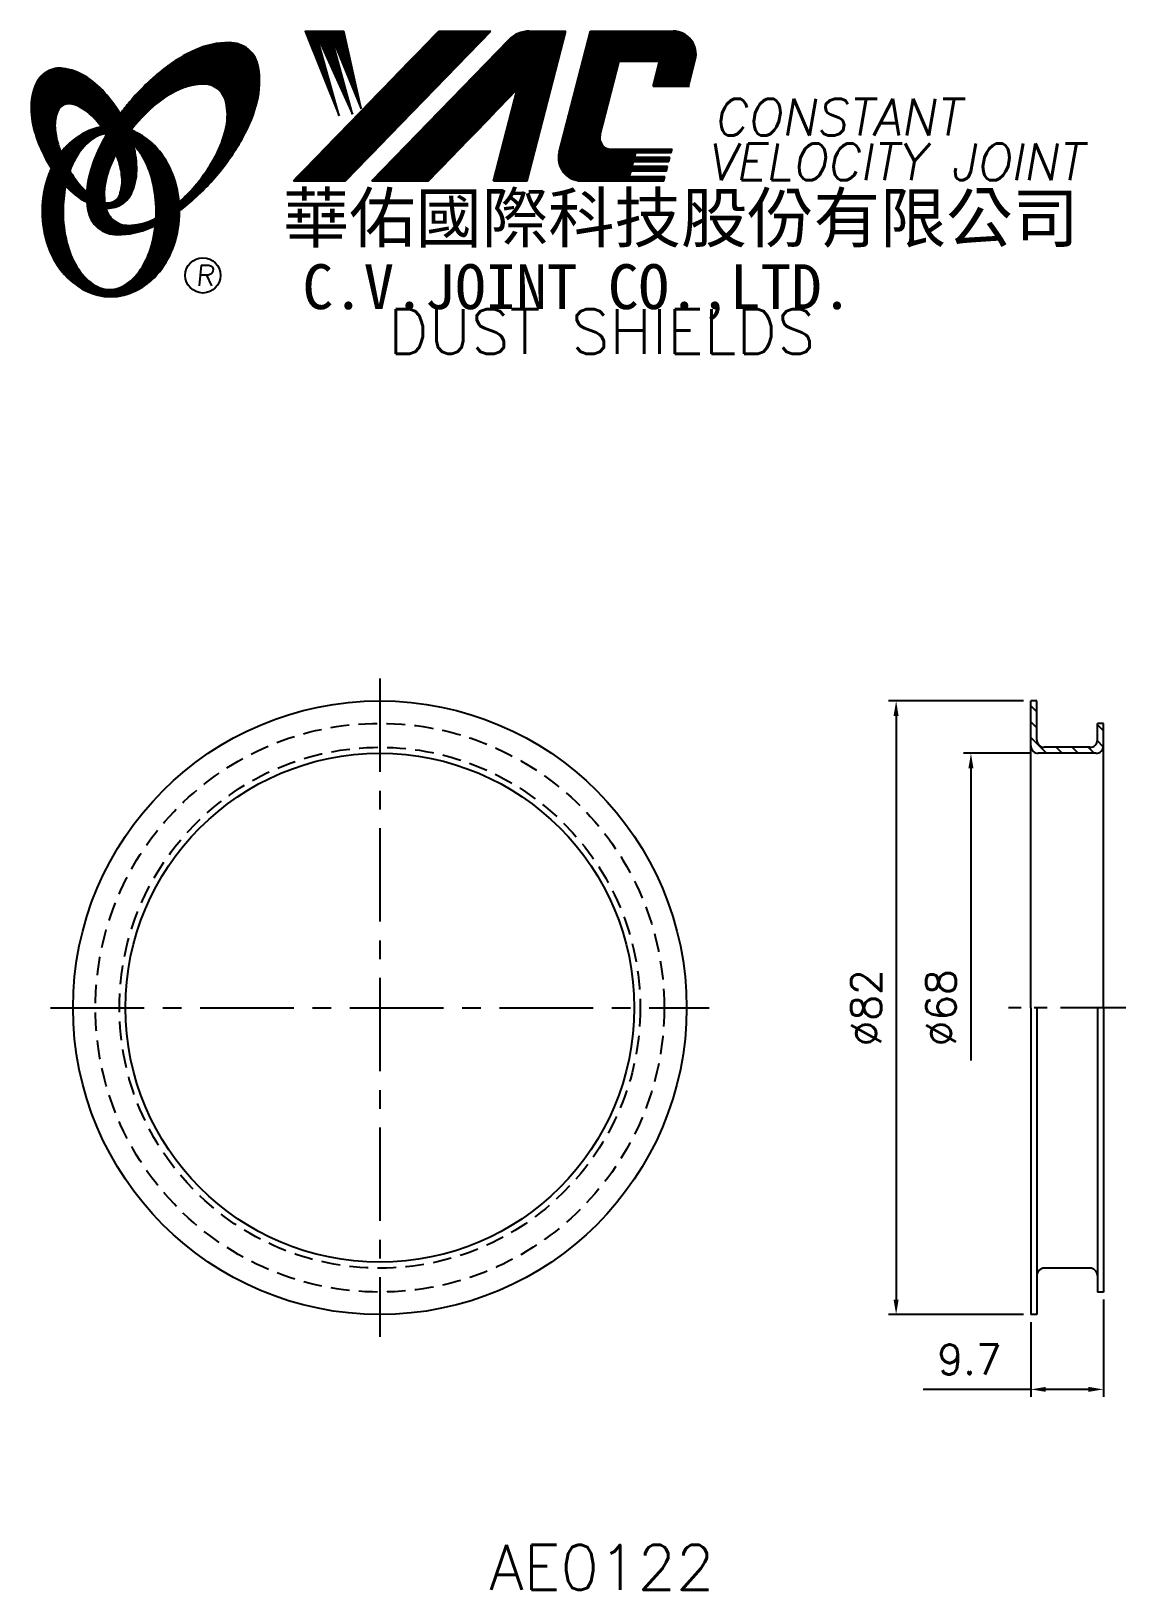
# Model space of a CAD drawing. Extents: x 88 to 234, y 3 to 211.
import ezdxf
from ezdxf.enums import TextEntityAlignment as Align

# ---------------------------------------------------------------- set-up
doc = ezdxf.new("R2010")
doc.units = 0
doc.header["$LTSCALE"] = 10
doc.header["$MEASUREMENT"] = 0
doc.linetypes.add('CENTER', pattern=[2, 1.25, -0.25, 0.25, -0.25])
doc.linetypes.add('HIDDEN', pattern=[0.375, 0.25, -0.125])
doc.layers.get('0').update_dxf_attribs({"linetype": 'CONTINUOUS'})
doc.layers.get('DEFPOINTS').update_dxf_attribs({"linetype": 'CONTINUOUS'})
doc.layers.add('4', color=4, linetype='CONTINUOUS')
doc.styles.add('CHINA', font='KAIU.TTF')
doc.styles.add('ITALICC', font='simplex.shx')
doc.dimstyles.new('STANDARD$0', dxfattribs={"dimtxt": 4, "dimasz": 2, "dimexe": 1, "dimexo": 1, "dimgap": 2, "dimtad": 1, "dimdec": 4, "dimzin": 10, "dimtxsty": 'ITALICC', "dimcen": 2, "dimclrd": 5, "dimclre": 5, "dimclrt": 18, "dimaunit": 1, "dimazin": 3, "dimtp": 0.1, "dimtfac": 0.7, "dimtdec": 4, "dimtmove": 0, "dimatfit": 3, "dimtolj": 1, "dimtzin": 10})
pattern_1 = [(45, (-11.464097, 3.364656), (-0.00883883476, 0.00883883476), [])]
pattern_2 = [(45, (157.126448, -32.939753), (-0.00727476112, 0.00727476112), [])]

# ---------------------------------------------------------------- blocks, each defined once
blk = doc.blocks.new('*D14')
at = {"color": 5, "linetype": 'BYBLOCK'}
for p, q in [((220.17, 121.3), (202.17, 121.3)), ((203.17, 119.3), (203.17, 41.3)), ((220.17, 39.3), (202.17, 39.3))]:
    blk.add_line(p, q, dxfattribs=at)
for points in [[(202.83, 119.3), (203.5, 119.3), (203.17, 121.3)], [(202.83, 41.3), (203.5, 41.3), (203.17, 39.3)]]:
    blk.add_solid(points, dxfattribs=at)
at = {"layer": 'DEFPOINTS', "color": 0, "linetype": 'BYBLOCK'}
for p in [(221.17, 121.3), (203.17, 39.3), (221.17, 39.3)]:
    blk.add_point(p, dxfattribs=at)
at = {"color": 18, "linetype": 'BYBLOCK', "insert": (199.17, 80.3), "char_height": 4, "attachment_point": 5, "rotation": 90, "style": 'ITALICC'}
blk.add_mtext('\\A1;∅82', dxfattribs=at)
blk = doc.blocks.new('*D15')
at = {"color": 5, "linetype": 'BYBLOCK'}
for p, q in [((230.87, 41.3), (230.87, 28.3)), ((221.17, 38.3), (221.17, 28.3)), ((221.17, 29.3), (206.79, 29.3)), ((228.87, 29.3), (223.17, 29.3))]:
    blk.add_line(p, q, dxfattribs=at)
for points in [[(223.17, 29.63), (223.17, 28.97), (221.17, 29.3)], [(228.87, 29.63), (228.87, 28.97), (230.87, 29.3)]]:
    blk.add_solid(points, dxfattribs=at)
at = {"layer": 'DEFPOINTS', "color": 0, "linetype": 'BYBLOCK'}
for p in [(230.87, 42.3), (221.17, 39.3), (221.17, 29.3)]:
    blk.add_point(p, dxfattribs=at)
at = {"color": 18, "linetype": 'BYBLOCK', "insert": (212.98, 33.3), "char_height": 4, "attachment_point": 5, "style": 'ITALICC'}
blk.add_mtext('\\A1;9.7', dxfattribs=at)
blk = doc.blocks.new('*D16')
at = {"color": 5, "linetype": 'BYBLOCK'}
for p, q in [((221.17, 114.3), (212.17, 114.3)), ((213.17, 112.3), (213.17, 73.25))]:
    blk.add_line(p, q, dxfattribs=at)
blk.add_solid([(212.83, 112.3), (213.5, 112.3), (213.17, 114.3)], dxfattribs=at)
at = {"layer": 'DEFPOINTS', "color": 0, "linetype": 'BYBLOCK'}
for p in [(213.17, 114.3), (222.17, 114.3), (221.17, 46.3)]:
    blk.add_point(p, dxfattribs=at)
at = {"color": 18, "linetype": 'BYBLOCK', "insert": (209.17, 80.3), "char_height": 4, "attachment_point": 5, "rotation": 90, "style": 'ITALICC'}
blk.add_mtext('\\A1;∅68', dxfattribs=at)

msp = doc.modelspace()

# ---------------------------------------------------------------- hatches: boundary and pattern name
at = {"layer": '4', "linetype": 'CONTINUOUS'}
h = msp.add_hatch(dxfattribs=at)
h.set_pattern_fill('ANSI31', color=5, scale=0.1, style=0)
h.set_pattern_definition(pattern_1)
h.paths.add_polyline_path([(148.99461, 210.79564), (142.0373, 210.79564), (122.62069, 190.79188), (129.578, 190.79188)])
h.paths.add_polyline_path([(152.5415, 203.03007), (149.36113, 190.79188), (153.84211, 190.79188), (159.04055, 210.79564), (154.14382, 210.79564, 0.202785967), (151.40975, 209.63922), (133.11561, 190.79188), (140.66253, 190.79188)])
h.paths.add_polyline_path([(166.16861, 206.79722), (171.56233, 206.79722), (170.69331, 203.45321), (175.41013, 203.45321), (176.32685, 206.98077, 0.490800957), (173.37665, 210.79564), (162.34233, 210.79564), (158.13527, 194.60675, 0.490800957), (161.08547, 190.79188), (172.11979, 190.79188), (172.27424, 191.38619), (167.55742, 191.38619), (167.75078, 192.13028), (172.4676, 192.13028), (172.62616, 192.74041), (167.90934, 192.74041), (168.07059, 193.36088), (172.78741, 193.36088), (172.94359, 193.96187), (168.22677, 193.96187), (168.38357, 194.56525), (173.10039, 194.56525), (173.21712, 195.01445), (165.07737, 195.01445, -0.490800957), (163.60227, 196.92188)])
h = msp.add_hatch(dxfattribs=at)
h.set_pattern_fill('ANSI31', color=1, scale=0.1, style=0)
h.set_pattern_definition(pattern_1)
h.paths.add_polyline_path([(129.35267, 210.79564), (124.17534, 210.79564), (128.74611, 199.4919), (125.68017, 210.44988), (130.51491, 199.72756), (127.5669, 210.44988), (131.69412, 200.43453)])
h = msp.add_hatch(dxfattribs=at)
h.set_pattern_fill('ANSI31', color=5, scale=0.082305, style=0)
h.set_pattern_definition([(45, (-11.464097, 3.364656), (-0.00727476112, 0.00727476112), [])])
h.paths.add_polyline_path([(110.57137, 203.73316, -0.172879177), (112.51285, 203.07459, -0.172879177), (113.60014, 201.33654, -0.104527385), (113.62792, 198.00835, -0.065680101), (112.45839, 194.6064, -0.051823203), (110.01797, 190.76401, -0.044272532), (107.343, 187.93767, -0.020203161), (107.39658, 186.79975, 0.006517006), (107.80113, 187.11183, 0.049863361), (112.35456, 191.52489, 0.049863361), (115.9442, 196.75206, 0.063682799), (117.76524, 201.3794, 0.103597411), (117.95454, 205.96337, 0.177892575), (116.60593, 208.33365, 0.177892575), (114.04354, 209.26698, 0.103597411), (109.55574, 208.31393, 0.063682799), (105.298, 205.74486, 0.049863361), (100.74457, 201.3318, 0.016070017), (99.47388, 199.72549, -0.007061632), (99.72116, 199.28845, -0.031648676), (100.67374, 197.25188, -0.008069351), (101.10565, 197.81619, -0.051823203), (104.28402, 201.07464, -0.065680101), (107.32595, 202.995, -0.104527385)])
h.paths.add_polyline_path([(97.4957, 190.57184, -0.065680101), (98.66524, 193.9738, -0.006063428), (98.90918, 194.44881, 0.027613469), (98.18234, 196.03688, 0.017011252), (97.64892, 196.97186, 0.007829282), (97.15494, 196.10463, 0.063682799), (95.33389, 191.47729, 0.103597411), (95.14459, 186.89331, 0.177892575), (96.4932, 184.52304, 0.177892575), (99.05559, 183.58971, 0.103597411), (103.54339, 184.54276, 0.008811776), (104.17036, 184.83283, 0.013922709), (104.24768, 185.80264, -0.009086703), (103.79767, 185.5852, -0.104527385), (100.55225, 184.84703, -0.172879177), (98.61077, 185.5056, -0.172879177), (97.52348, 187.24365, -0.104527385)])
h = msp.add_hatch(dxfattribs=at)
h.set_pattern_fill('ANSI31', color=3, scale=0.082305, style=0)
h.set_pattern_definition(pattern_2)
h.paths.add_polyline_path([(94.77487, 204.784, 0.106488277), (91.83299, 205.82257, 0.158297415), (89.74279, 205.42753, 0.158297415), (88.28346, 203.87984, 0.106488277), (87.57265, 200.84207, 0.071723199), (87.99069, 197.52911, 0.058080454), (89.53568, 193.71373, 0.058080454), (91.91672, 190.35593, 0.071723199), (94.48196, 188.21818, 0.020895977), (95.02215, 187.91619, -0.030777155), (95.00624, 189.29241, -0.042059526), (93.90989, 190.45517, -0.04691039), (92.29072, 192.93632, -0.04691039), (91.16244, 195.67581, -0.060581117), (90.76034, 197.93788, -0.10187153), (91.07196, 200.02608, -0.185892489), (91.85205, 200.91772, -0.185892489), (93.02869, 201.05584, -0.10187153), (94.92634, 200.1303, -0.060581117), (96.56318, 198.51803, -0.04691039), (98.18234, 196.03688, -0.04691039), (99.31062, 193.2974, -0.060581117), (99.71272, 191.03533, -0.10187153), (99.4011, 188.94713, -0.185892489), (98.62101, 188.05549, -0.185892489), (97.44437, 187.91737, -0.002013383), (97.40357, 187.92799, 0.021593804), (97.52348, 187.24365, 0.006477741), (97.54149, 187.16662, 0.14950097), (99.51404, 187.57465, 0.158297415), (100.97337, 189.12234, 0.106488277), (101.68419, 192.16011, 0.071723199), (101.26614, 195.47307, 0.058080454), (99.72116, 199.28845, 0.058080454), (97.34011, 202.64624, 0.071723199)])
h = msp.add_hatch(dxfattribs=at)
h.set_pattern_fill('ANSI31', color=1, scale=0.082305, style=0)
h.set_pattern_definition(pattern_2)
h.paths.add_polyline_path([(95.86849, 196.46055, -0.120168026), (97.56029, 197.11394, 0.016865385), (96.96052, 197.99668, 0.076648372), (94.8043, 197.27776, 0.104809576), (91.71984, 194.76466, 0.005838257), (91.5529, 194.55246, 0.028089978), (92.29072, 192.93632, 0.014237292), (92.73285, 192.15128, -0.045767751), (93.65803, 194.08812, -0.106890197)])
h.paths.add_polyline_path([(91.83713, 186.70593, -0.048711043), (92.16723, 190.08627, -0.007865741), (91.91672, 190.35593, -0.037695478), (90.28085, 192.47469, 0.03042545), (89.75552, 191.17072, 0.080710289), (89.03009, 186.70593, 0.080710289), (89.75552, 182.24114, 0.089265679), (91.71984, 178.6472, 0.104809576), (94.8043, 176.1341, 0.11926607), (98.21349, 175.30916, 0.11926607), (101.62268, 176.1341, 0.104809576), (104.70714, 178.6472, 0.089265679), (106.67146, 182.24114, 0.080710289), (107.3969, 186.70593, 0.080710289), (106.67146, 191.17072, 0.089265679), (104.70714, 194.76466, 0.104809576), (101.62268, 197.27776, 0.025513357), (100.92945, 197.59051, 0.004818181), (100.67374, 197.25188, -0.023722145), (101.21496, 195.65513, -0.065307489), (102.45014, 194.08812, -0.073950765), (103.76259, 190.89039, -0.060532391), (104.27105, 186.70593, -0.060532391), (103.76259, 182.52147, -0.073950765), (102.45014, 179.32374, -0.106890197), (100.23968, 176.95131, -0.153118262), (98.05409, 176.26593, -0.153118262), (95.86849, 176.95131, -0.106890197), (93.65803, 179.32374, -0.073950765), (92.34558, 182.52147, -0.060532391)])
h = msp.add_hatch(dxfattribs=at)
h.set_pattern_fill('ANSI31', color=5, scale=12, angle=90, style=0)
h.set_pattern_definition([(135, (-15.1975, -1.5068), (-1.06066, -1.06066), [])])
h.paths.add_polyline_path([(229.86789, 114.30155, 0.414213562), (230.86789, 115.30155), (230.86789, 118.30155), (230.06789, 118.30155), (230.06789, 116.10155, -0.414213562), (229.06789, 115.10155), (222.96789, 115.10155, -0.414213562), (221.96789, 116.10155), (221.96789, 121.30155), (221.16789, 121.30155), (221.16789, 115.30155, 0.414213562), (222.16789, 114.30155)])

# ---------------------------------------------------------------- linework, layer by layer
at = {"layer": '4', "color": 5, "linetype": 'CONTINUOUS'}
for p, q in [((122.62069, 190.79188), (142.0373, 210.79564)), ((129.578, 190.79188), (148.99461, 210.79564)), ((142.0373, 210.79564), (148.99461, 210.79564)), ((153.84211, 190.79188), (159.04055, 210.79564)), ((154.14382, 210.79564), (159.04055, 210.79564)), ((158.13527, 194.60675), (162.34233, 210.79564)), ((162.34233, 210.79564), (173.37665, 210.79564)), ((133.11561, 190.79188), (151.40975, 209.63922)), ((163.60227, 196.92188), (166.16861, 206.79722)), ((166.16861, 206.79722), (171.56233, 206.79722)), ((170.69331, 203.45321), (171.56233, 206.79722)), ((175.41013, 203.45321), (176.32685, 206.98077)), ((140.66253, 190.79188), (152.5415, 203.03007)), ((149.36113, 190.79188), (152.5415, 203.03007)), ((170.69331, 203.45321), (175.56056, 203.45321)), ((165.07737, 195.01445), (173.21712, 195.01445)), ((168.22677, 193.96187), (168.38357, 194.56525)), ((168.22677, 193.96187), (172.94359, 193.96187)), ((168.38357, 194.56525), (173.10039, 194.56525)), ((172.78741, 193.36088), (172.94359, 193.96187)), ((173.10039, 194.56525), (173.21712, 195.01445)), ((167.55742, 191.38619), (167.75078, 192.13028)), ((167.75078, 192.13028), (172.4676, 192.13028)), ((167.90934, 192.74041), (168.07059, 193.36088)), ((167.90934, 192.74041), (172.62616, 192.74041)), ((168.07059, 193.36088), (172.78741, 193.36088)), ((172.4676, 192.13028), (172.62616, 192.74041)), ((122.62069, 190.79188), (129.578, 190.79188)), ((133.11561, 190.79188), (140.66253, 190.79188)), ((149.36113, 190.79188), (153.84211, 190.79188)), ((161.08547, 190.79188), (172.11979, 190.79188)), ((167.55742, 191.38619), (172.27424, 191.38619)), ((172.11979, 190.79188), (172.27424, 191.38619))]:
    msp.add_line(p, q, dxfattribs=at)
at = {"layer": '4', "color": 1, "linetype": 'CONTINUOUS'}
for p, q in [((124.17534, 210.79564), (128.74611, 199.4919)), ((124.17534, 210.79564), (129.35267, 210.79564)), ((128.74611, 199.4919), (125.68017, 210.44988)), ((125.68017, 210.44988), (130.51491, 199.72756)), ((127.5669, 210.44988), (131.69412, 200.43453)), ((130.51491, 199.72756), (127.5669, 210.44988)), ((131.69412, 200.43453), (129.35267, 210.79564))]:
    msp.add_line(p, q, dxfattribs=at)
at = {"layer": '4', "color": 5, "linetype": 'CENTER'}
for p, q in [((134.16786, 124.30155), (134.16786, 36.30155)), ((90.16786, 80.30155), (178.16786, 80.30155))]:
    msp.add_line(p, q, dxfattribs=at)
at = {"layer": '4', "color": 7, "linetype": 'CONTINUOUS'}
for p, q in [((221.16789, 80.30155), (221.16789, 121.30155)), ((221.96789, 121.30155), (221.16789, 121.30155)), ((221.96789, 116.10155), (221.96789, 121.30155)), ((230.06789, 116.10155), (230.06789, 118.30155)), ((230.86789, 118.30155), (230.06789, 118.30155)), ((230.86789, 80.30155), (230.86789, 118.30155)), ((229.06789, 115.10155), (222.96789, 115.10155)), ((229.86789, 114.30155), (222.16789, 114.30155)), ((221.16789, 80.30155), (221.16789, 39.30155)), ((221.96789, 80.30155), (221.96789, 39.30155)), ((230.06789, 80.30155), (230.06789, 42.30155)), ((230.86789, 80.30155), (230.86789, 42.30155)), ((229.06789, 45.50155), (222.96789, 45.50155)), ((230.86789, 42.30155), (230.06789, 42.30155)), ((221.96789, 39.30155), (221.16789, 39.30155))]:
    msp.add_line(p, q, dxfattribs=at)
at = {"layer": '4', "color": 5, "linetype": 'CENTER', "ltscale": 0.7}
msp.add_line((233.86789, 80.30155), (218.16789, 80.30155), dxfattribs=at)
at = {"layer": '4', "color": 5, "linetype": 'CONTINUOUS'}
for points in [[(107.39658, 186.79975, 0.006517006), (107.80113, 187.11183, 0.049863361), (112.35456, 191.52489, 0.049863361), (115.9442, 196.75206, 0.063682799), (117.76524, 201.3794, 0.103597411), (117.95454, 205.96337, 0.177892575), (116.60593, 208.33365, 0.177892575), (114.04354, 209.26698, 0.103597411), (109.55574, 208.31393, 0.063682799), (105.298, 205.74486, 0.049863361), (100.74457, 201.3318, 0.016070017), (99.47388, 199.72549)], [(107.343, 187.93767, 0.044272532), (110.01797, 190.76401, 0.051823203), (112.45839, 194.6064, 0.065680101), (113.62792, 198.00835, 0.104527385), (113.60014, 201.33654, 0.172879177), (112.51285, 203.07459, 0.172879177), (110.57137, 203.73316, 0.104527385), (107.32595, 202.995, 0.065680101), (104.28402, 201.07464, 0.051823203), (101.10565, 197.81619, 0.008069351), (100.67374, 197.25188)], [(97.64892, 196.97186, 0.007829282), (97.15494, 196.10463, 0.063682799), (95.33389, 191.47729, 0.103597411), (95.14459, 186.89331, 0.177892575), (96.4932, 184.52304, 0.177892575), (99.05559, 183.58971, 0.103597411), (103.54339, 184.54276, 0.008811776), (104.17036, 184.83283, 0.008811776)], [(98.90918, 194.44881, 0.006063428), (98.66524, 193.9738, 0.065680101), (97.4957, 190.57184, 0.104527385), (97.52348, 187.24365, 0.172879177), (98.61077, 185.5056, 0.172879177), (100.55225, 184.84703, 0.104527385), (103.79767, 185.5852, 0.009086703), (104.24768, 185.80264, 0.009086703)]]:
    msp.add_lwpolyline(points, format="xyb", dxfattribs=at)
at = {"layer": '4', "color": 3, "linetype": 'CONTINUOUS'}
for points in [[(97.54149, 187.16662, 0.14950097), (99.51404, 187.57465, 0.158297415), (100.97337, 189.12234, 0.106488277), (101.68419, 192.16011, 0.071723199), (101.26614, 195.47307, 0.058080454), (99.72116, 199.28845, 0.058080454), (97.34011, 202.64624, 0.071723199), (94.77487, 204.784, 0.106488277), (91.83299, 205.82257, 0.158297415), (89.74279, 205.42753, 0.158297415), (88.28346, 203.87984, 0.106488277), (87.57265, 200.84207, 0.071723199), (87.99069, 197.52911, 0.058080454), (89.53568, 193.71373, 0.058080454), (91.91672, 190.35593, 0.071723199), (94.48196, 188.21818, 0.020895977), (95.02215, 187.91619, 0.020895977)], [(97.40357, 187.92799, 0.002013383), (97.44437, 187.91737, 0.185892489), (98.62101, 188.05549, 0.185892489), (99.4011, 188.94713, 0.10187153), (99.71272, 191.03533, 0.060581117), (99.31062, 193.2974, 0.04691039), (98.18234, 196.03688, 0.04691039), (96.56318, 198.51803, 0.060581117), (94.92634, 200.1303, 0.10187153), (93.02869, 201.05584, 0.185892489), (91.85205, 200.91772, 0.185892489), (91.07196, 200.02608, 0.10187153), (90.76034, 197.93788, 0.060581117), (91.16244, 195.67581, 0.04691039), (92.29072, 192.93632, 0.04691039), (93.90989, 190.45517, 0.042059526), (95.00624, 189.29241, 0.042059526)]]:
    msp.add_lwpolyline(points, format="xyb", dxfattribs=at)
at = {"layer": '4', "color": 1, "linetype": 'CONTINUOUS'}
for points in [[(96.96052, 197.99668, 0.076648372), (94.8043, 197.27776, 0.104809576), (91.71984, 194.76466, 0.005838257), (91.5529, 194.55246, 0.005838257)], [(90.28085, 192.47469, 0.03042545), (89.75552, 191.17072, 0.080710289), (89.03009, 186.70593, 0.080710289), (89.75552, 182.24114, 0.089265679), (91.71984, 178.6472, 0.104809576), (94.8043, 176.1341, 0.11926607), (98.21349, 175.30916, 0.11926607), (101.62268, 176.1341, 0.104809576), (104.70714, 178.6472, 0.089265679), (106.67146, 182.24114, 0.080710289), (107.3969, 186.70593, 0.080710289), (106.67146, 191.17072, 0.089265679), (104.70714, 194.76466, 0.104809576), (101.62268, 197.27776, 0.025513357), (100.92945, 197.59051, 0.025513357)], [(97.56029, 197.11394, 0.120168026), (95.86849, 196.46055, 0.106890197), (93.65803, 194.08812, 0.045767751), (92.73285, 192.15128, 0.045767751)], [(92.16723, 190.08627, 0.048711043), (91.83713, 186.70593, 0.060532391), (92.34558, 182.52147, 0.073950765), (93.65803, 179.32374, 0.106890197), (95.86849, 176.95131, 0.153118262), (98.05409, 176.26593, 0.153118262), (100.23968, 176.95131, 0.106890197), (102.45014, 179.32374, 0.073950765), (103.76259, 182.52147, 0.060532391), (104.27105, 186.70593, 0.060532391), (103.76259, 190.89039, 0.073950765), (102.45014, 194.08812, 0.065307489), (101.21496, 195.65513)]]:
    msp.add_lwpolyline(points, format="xyb", dxfattribs=at)
at = {"layer": '4', "color": 5, "linetype": 'CONTINUOUS'}
msp.add_circle((110.51773, 178.16021), 2.35282, dxfattribs=at)
at = {"layer": '4', "color": 7, "linetype": 'CONTINUOUS'}
for radius in [41, 34]:
    msp.add_circle((134.16786, 80.30155), radius, dxfattribs=at)
at = {"layer": '4', "color": 5, "linetype": 'HIDDEN'}
for radius in [38, 34.8]:
    msp.add_circle((134.16786, 80.30155), radius, dxfattribs=at)
at = {"layer": '4', "color": 5, "linetype": 'CONTINUOUS'}
for centre, radius, start, end in [((154.14382, 206.9854), 3.81024, 90, 135.8533387), ((173.37665, 207.74745), 3.04819, 345.4326059, 90), ((165.07737, 196.53854), 1.5241, 165.4326059, 270), ((161.08547, 193.84007), 3.04819, 165.4326059, 270)]:
    msp.add_arc(centre, radius, start, end, dxfattribs=at)
at = {"layer": '4', "color": 7, "linetype": 'CONTINUOUS'}
for centre, start, end in [((222.16789, 115.30155), 180, 270), ((222.96789, 116.10155), 180, 270), ((229.06789, 116.10155), 270, 0), ((229.86789, 115.30155), 270, 0), ((222.96789, 44.50155), 90, 180), ((229.06789, 44.50155), 0, 90)]:
    msp.add_arc(centre, 1, start, end, dxfattribs=at)

# ---------------------------------------------------------------- texts
at = {"layer": '4', "color": 5, "linetype": 'CONTINUOUS', "style": 'ITALICC'}
for s, height, oblique, p in [('CONSTANT', 4.9, 10, (178.76951, 196.86235)), ('VELOCITY JOINT', 4.9, 10, (177.89128, 190.86696)), ('R', 2.75625, 5, (109.55904, 176.75061))]:
    msp.add_text(s, height=height, dxfattribs=dict(at, oblique=oblique)).set_placement(p)
at = {"layer": '4', "color": 7, "linetype": 'CONTINUOUS', "style": 'CHINA'}
for s, height, p in [('華佑國際科技股份有限公司', 6.5, (121.20734, 182.60203)), ('C.V.JOINT CO.,LTD.', 6, (123.83597, 173.65581))]:
    msp.add_text(s, height=height, dxfattribs=at).set_placement(p)
at = {"layer": '4', "color": 18, "linetype": 'CONTINUOUS', "style": 'ITALICC'}
for s, p in [('DUST SHIELDS', (163.8387, 167.66299)), ('AE0122', (163.8387, 2.5156))]:
    msp.add_text(s, height=6, dxfattribs=at).set_placement(p, align=Align.CENTER)

# ---------------------------------------------------------------- dimensions: what is measured, and where the dimension line sits
at = {"layer": '4', "color": 7, "linetype": 'CONTINUOUS'}
dim = msp.add_linear_dim(base=(203.1679, 39.30155), p1=(221.16789, 121.30155), p2=(221.16789, 39.30155), angle=90, text='%%C82', dimstyle='STANDARD$0', dxfattribs=at)
dim.commit()
dim.dimension.update_dxf_attribs({"geometry": '*D14', "text_midpoint": (199.1679, 80.30155)})
dim = msp.add_linear_dim(base=(213.16786, 114.30155), p1=(221.16789, 46.30155), p2=(222.16789, 114.30155), angle=90, text='%%C68', dimstyle='STANDARD$0', override={"dimcen": -2, "dimse1": 1, "dimsd1": 1}, dxfattribs=at)
dim.commit()
dim.dimension.update_dxf_attribs({"geometry": '*D16', "text_midpoint": (209.16786, 80.30155)})
dim = msp.add_linear_dim(base=(221.16789, 29.30152), p1=(230.86789, 42.30155), p2=(221.16789, 39.30155), text='9.7', dimstyle='STANDARD$0', dxfattribs=at)
dim.commit()
dim.dimension.update_dxf_attribs({"geometry": '*D15', "text_midpoint": (212.97742, 33.30152)})

doc.saveas('drawing.dxf')
